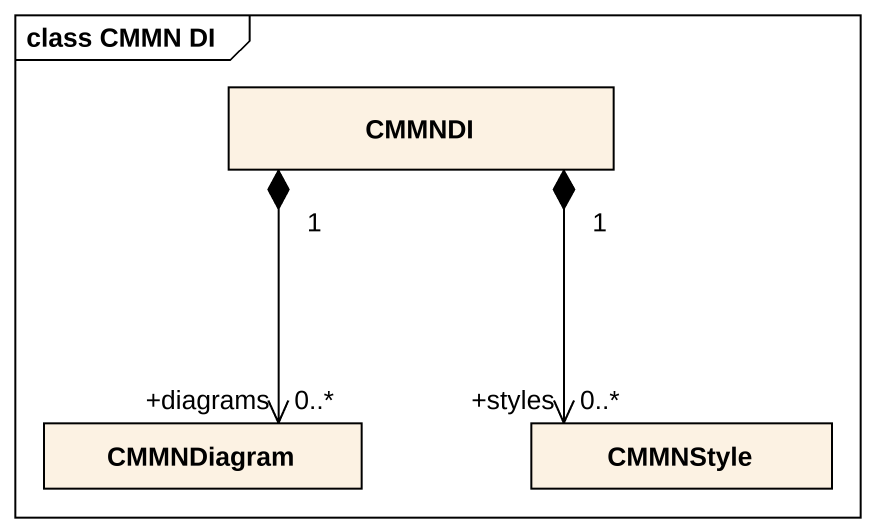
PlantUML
@startuml
mainframe class CMMN DI
hide circle
hide empty members
class CMMNDI
class CMMNDiagram
class CMMNStyle
CMMNDI "1" *--> "0..*\n+diagrams" CMMNDiagram
CMMNDI "1" *--> "+styles\n0..*" CMMNStyle
@enduml
